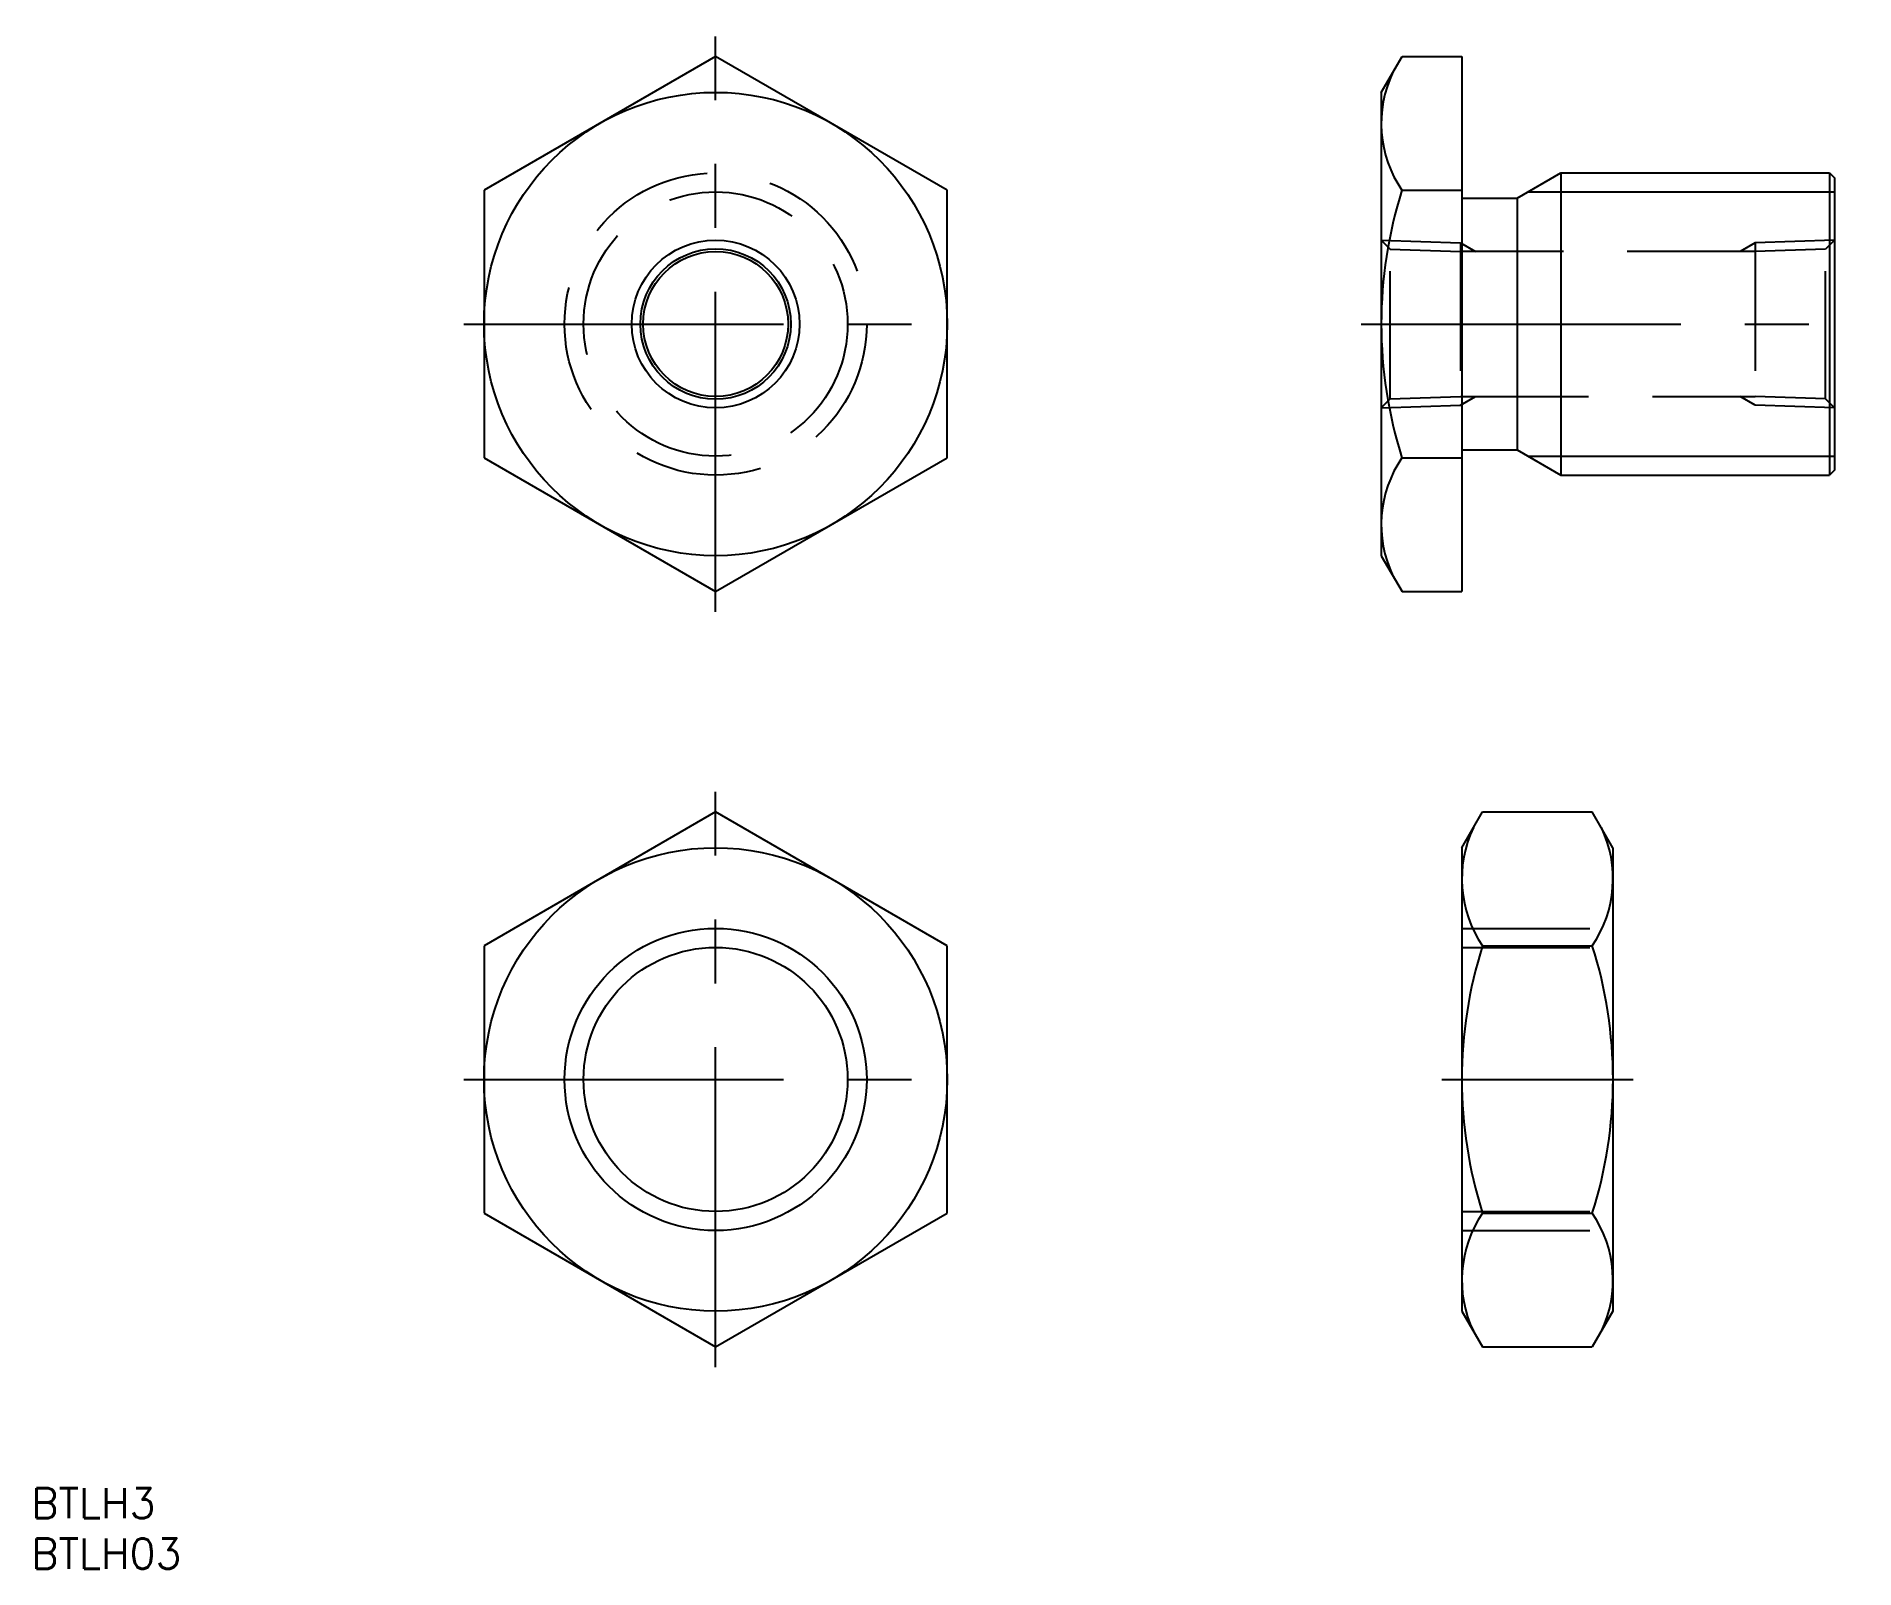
# Model space of a CAD drawing. Extents: x -67 to 113, y -124 to 29.
import ezdxf

# ---------------------------------------------------------------- set-up
doc = ezdxf.new("R2010")
doc.units = 0
doc.linetypes.add('CENTER', pattern=[50.8, 31.75, -6.35, 6.35, -6.35])
doc.linetypes.add('DASHED', pattern=[19.05, 12.7, -6.35])
doc.layers.get('0').update_dxf_attribs({"linetype": 'CONTINUOUS'})
doc.layers.add('CENTER', color=1, linetype='CENTER')
doc.styles.get("Standard").update_dxf_attribs({"font": 'txt.shx', "height": 3, "bigfont": 'bigfont.shx'})

msp = doc.modelspace()

# ---------------------------------------------------------------- linework, layer by layer
at = {"color": 7, "linetype": 'CONTINUOUS'}
for p, q in [((0, 26.56), (-23, 13.28)), ((23, 13.28), (0, 26.56)), ((66.1, 23), (68.16, 26.56)), ((68.16, 26.56), (74.1, 26.56)), ((74.1, 26.56), (74.1, -26.56)), ((66.1, 23), (66.1, -23)), ((79.6, 12.5), (83.93, 15)), ((83.93, 15), (110.6, 15)), ((83.93, 15), (83.93, -15)), ((110.6, 15), (111.1, 14.5)), ((110.6, 15), (110.6, -15)), ((111.1, 14.5), (111.1, -14.5)), ((-23, 13.28), (-23, -13.28)), ((23, -13.28), (23, 13.28)), ((68.16, 13.28), (74.1, 13.28)), ((74.1, 12.5), (79.6, 12.5)), ((79.6, 12.5), (79.6, -12.5)), ((74.1, -12.5), (79.6, -12.5)), ((79.6, -12.5), (83.93, -15)), ((-23, -13.28), (0, -26.56)), ((0, -26.56), (23, -13.28)), ((68.16, -13.28), (74.1, -13.28)), ((83.93, -15), (110.6, -15)), ((111.1, -14.5), (110.6, -15)), ((66.1, -23), (68.16, -26.56)), ((68.16, -26.56), (74.1, -26.56)), ((0, -48.44), (-23, -61.72)), ((23, -61.72), (0, -48.44)), ((74.1, -52), (76.16, -48.44)), ((76.16, -48.44), (87.05, -48.44)), ((89.1, -52), (87.05, -48.44)), ((74.1, -52), (74.1, -98)), ((89.1, -52), (89.1, -98)), ((89.1, -52), (89.1, -98)), ((-23, -61.72), (-23, -88.28)), ((23, -88.28), (23, -61.72)), ((76.16, -61.72), (87.05, -61.72)), ((-23, -88.28), (0, -101.56)), ((0, -101.56), (23, -88.28)), ((76.16, -88.28), (87.05, -88.28)), ((74.1, -98), (76.16, -101.56)), ((89.1, -98), (87.05, -101.56)), ((76.16, -101.56), (87.05, -101.56))]:
    msp.add_line(p, q, dxfattribs=at)
at = {"color": 3, "linetype": 'CONTINUOUS'}
for p, q in [((80.65, 13.11), (111.1, 13.11)), ((80.65, -13.11), (111.1, -13.11))]:
    msp.add_line(p, q, dxfattribs=at)
at = {"color": 3, "linetype": 'DASHED'}
for p, q in [((66.1, 8.33), (73.98, 8.06)), ((66.1, 8.33), (66.99, 7.44)), ((66.99, 7.44), (73.98, 7.2)), ((66.99, -7.44), (66.99, 7.44)), ((73.98, 8.06), (73.98, -8.06)), ((73.98, 8.06), (75.46, 7.2)), ((103.23, 8.06), (101.75, 7.2)), ((111.1, 8.33), (103.23, 8.06)), ((103.23, 8.06), (103.23, -8.06)), ((110.22, 7.44), (103.23, 7.2)), ((111.1, 8.33), (110.22, 7.44)), ((110.22, -7.44), (110.22, 7.44)), ((103.23, 7.2), (73.98, 7.2)), ((66.99, -7.44), (73.98, -7.2)), ((73.98, -8.06), (75.46, -7.2)), ((73.98, -7.2), (103.23, -7.2)), ((103.23, -8.06), (101.75, -7.2)), ((110.22, -7.44), (103.23, -7.2)), ((66.1, -8.33), (66.99, -7.44)), ((66.1, -8.33), (73.98, -8.06)), ((111.1, -8.33), (103.23, -8.06)), ((111.1, -8.33), (110.22, -7.44)), ((74.1, -60), (89.1, -60)), ((74.1, -61.89), (89.1, -61.89)), ((74.1, -88.11), (89.1, -88.11)), ((74.1, -90), (89.1, -90))]:
    msp.add_line(p, q, dxfattribs=at)
at = {"color": 7, "linetype": 'CONTINUOUS'}
for centre, radius in [((0, 0), 23), ((0, 0), 7.47), ((0, 0), 7.2), ((0, -75), 23), ((0, -75), 13.11)]:
    msp.add_circle(centre, radius, dxfattribs=at)
at = {"color": 3, "linetype": 'DASHED'}
for radius in [15, 13.11]:
    msp.add_circle((0, 0), radius, dxfattribs=at)
at = {"color": 3, "linetype": 'CONTINUOUS'}
for centre, radius in [((0, 0), 8.33), ((0, -75), 15)]:
    msp.add_circle(centre, radius, dxfattribs=at)
at = {"color": 7, "linetype": 'CONTINUOUS'}
for centre, radius, start, end in [((77.86, 19.92), 11.76, 154.3842, 214.3842), ((110.05, 0), 43.95, 162.412, 197.588), ((77.86, -19.92), 11.76, 145.6158, 205.6158), ((85.86, -55.08), 11.76, 154.3842, 214.3842), ((77.35, -55.08), 11.76, 325.6158, 25.6158), ((118.05, -75), 43.95, 162.412, 197.588), ((45.16, -75), 43.95, 342.412, 17.588), ((85.86, -94.92), 11.76, 145.6158, 205.6158), ((77.35, -94.92), 11.76, 334.3842, 34.3842)]:
    msp.add_arc(centre, radius, start, end, dxfattribs=at)
at = {"layer": 'CENTER', "color": 1, "linetype": 'CENTER'}
for p, q in [((0, -28.56), (0, 28.56)), ((-25, 0), (25, 0)), ((64.1, 0), (113.1, 0)), ((0, -103.56), (0, -46.44)), ((-25, -75), (25, -75)), ((72.1, -75), (91.1, -75))]:
    msp.add_line(p, q, dxfattribs=at)

# ---------------------------------------------------------------- texts
at = {"color": 7, "linetype": 'CONTINUOUS'}
for s, p in [('BTLH3', (-67.96, -118.57)), ('BTLH03', (-67.96, -123.57))]:
    msp.add_text(s, height=3, dxfattribs=at).set_placement(p)

doc.saveas('drawing.dxf')
